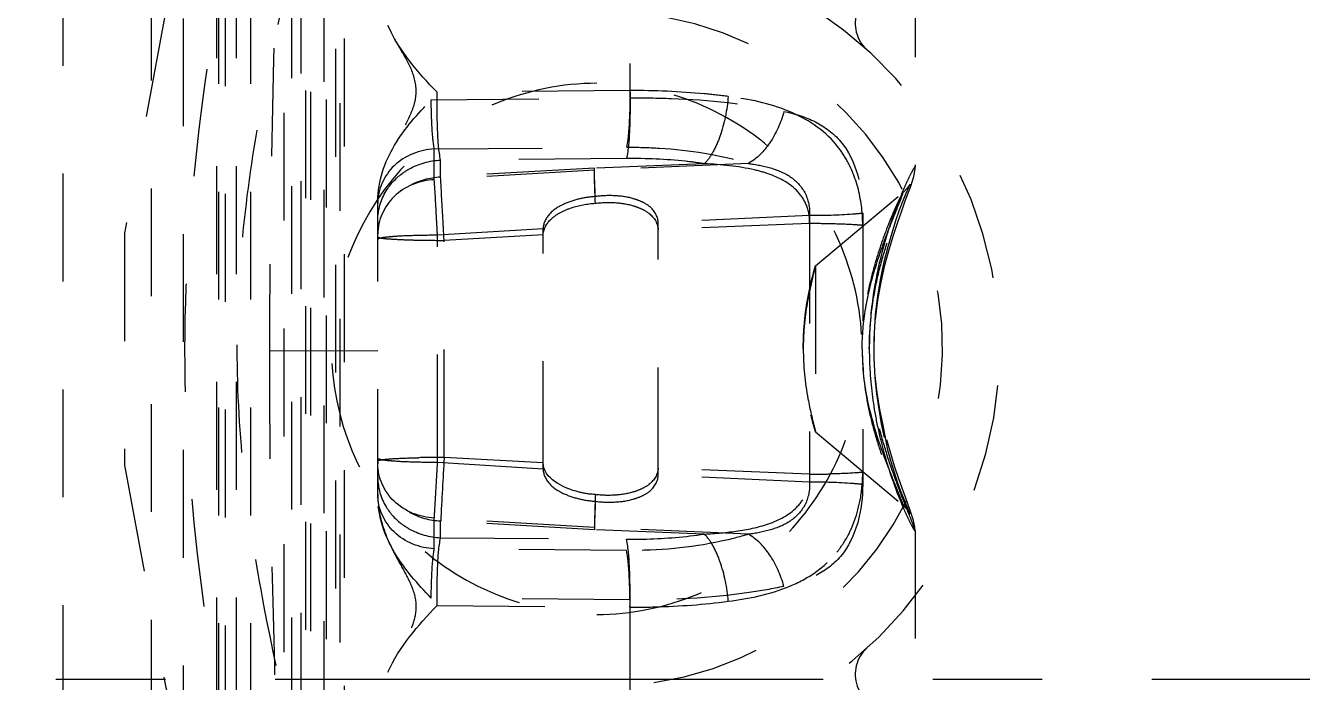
# Model space of a CAD drawing. Header units: millimetres. Extents: x 1147 to 12155, y -6137 to -4403.
# Drawn here: x 3290.88 to 3310.24, y -5263.82 to -5253.88 of the extents above; entities that cross this region are included whole.
import ezdxf

# ---------------------------------------------------------------- set-up
doc = ezdxf.new("R2010")
doc.units = ezdxf.units.MM
doc.header["$LTSCALE"] = 16.335
doc.linetypes.add('CENTER', pattern=[0.6, 0.375, -0.075, 0.075, -0.075])
doc.linetypes.add('HIDDEN', pattern=[0.2, 0.1, -0.1])
doc.layers.get('0').update_dxf_attribs({"linetype": 'CONTINUOUS'})
doc.layers.add('DEFAULT_2', color=8, linetype='HIDDEN')

msp = doc.modelspace()

# ---------------------------------------------------------------- linework, layer by layer
at = {"color": 1, "linetype": 'CENTER', "ltscale": 1.355911}
msp.add_line((3268.086, -5263.772), (3377.086, -5263.772), dxfattribs=at)
at = {"layer": 'DEFAULT_2', "color": 8, "linetype": 'HIDDEN'}
for p, q in [((3293.277, -5402.415), (3293.277, -5115.128)), ((3295.718, -5399.454), (3295.718, -5118.089)), ((3295.207, -5396.995), (3295.207, -5120.548)), ((3294.799, -5121.249), (3294.799, -5396.294)), ((3292.79, -5388.654), (3292.79, -5127.217)), ((3295.437, -5127.584), (3295.437, -5389.959)), ((3294.918, -5388.619), (3294.918, -5128.948)), ((3295.401, -5128.948), (3295.401, -5388.595)), ((3291.451, -5388.431), (3291.451, -5129.112)), ((3300.043, -5169.51), (3300.043, -5254.971)), ((3304.365, -5174.31), (3304.365, -5256.018)), ((3295.58, -5228.094), (3295.58, -5289.449)), ((3295.649, -5289.352), (3295.649, -5228.191)), ((3295.129, -5289.16), (3295.129, -5228.383)), ((3293.814, -5287.428), (3293.814, -5230.115)), ((3294.299, -5287.428), (3294.299, -5230.115)), ((3293.777, -5246.203), (3293.777, -5271.34)), ((3294.074, -5246.203), (3294.074, -5271.34)), ((3293.912, -5264.592), (3293.912, -5252.967)), ((3295.053, -5252.967), (3295.053, -5264.592)), ((3300.043, -5254.86), (3297.121, -5254.886)), ((3297.031, -5254.999), (3300.043, -5254.971)), ((3297.078, -5255.744), (3299.991, -5255.718)), ((3297.078, -5256.21), (3297.078, -5255.744)), ((3299.991, -5255.889), (3297.174, -5255.912)), ((3297.174, -5256.166), (3297.174, -5255.912)), ((3299.504, -5256.065), (3297.078, -5256.21)), ((3299.504, -5256.034), (3297.174, -5256.166)), ((3301.838, -5255.964), (3299.504, -5256.065)), ((3301.17, -5255.967), (3299.504, -5256.034)), ((3302.857, -5257.515), (3304.184, -5256.402)), ((3304.245, -5256.34), (3304.184, -5256.401)), ((3304.184, -5256.401), (3304.184, -5256.402)), ((3296.221, -5261.017), (3296.221, -5256.526)), ((3302.766, -5256.754), (3300.469, -5256.857)), ((3300.469, -5260.686), (3300.469, -5256.857)), ((3302.766, -5256.874), (3300.469, -5256.964)), ((3302.766, -5256.754), (3302.766, -5260.789)), ((3303.571, -5256.718), (3303.571, -5260.825)), ((3298.728, -5256.951), (3297.126, -5257.051)), ((3297.126, -5260.492), (3297.126, -5257.051)), ((3298.728, -5257.046), (3297.226, -5257.129)), ((3298.728, -5260.592), (3298.728, -5256.951)), ((3297.226, -5260.415), (3297.226, -5257.129)), ((3302.856, -5257.516), (3302.856, -5257.516)), ((3302.857, -5257.515), (3302.857, -5260.028)), ((3303.743, -5258.772), (3303.748, -5258.548)), ((3303.743, -5258.772), (3303.745, -5258.627)), ((3296.221, -5258.803), (3294.58, -5258.805)), ((3303.746, -5258.958), (3303.743, -5258.772)), ((3302.856, -5260.027), (3302.856, -5260.027)), ((3302.857, -5260.028), (3304.184, -5261.142)), ((3298.728, -5260.592), (3297.126, -5260.492)), ((3298.728, -5260.497), (3297.226, -5260.415)), ((3302.766, -5260.669), (3300.469, -5260.579)), ((3302.766, -5260.789), (3300.469, -5260.686)), ((3304.184, -5261.142), (3304.184, -5261.142)), ((3297.078, -5261.799), (3297.078, -5261.333)), ((3299.504, -5261.478), (3297.078, -5261.333)), ((3297.174, -5261.631), (3297.174, -5261.377)), ((3299.504, -5261.509), (3297.174, -5261.377)), ((3301.838, -5261.579), (3299.504, -5261.478)), ((3301.17, -5261.576), (3299.504, -5261.509)), ((3304.365, -5261.525), (3304.365, -5343.234)), ((3297.174, -5261.631), (3299.991, -5261.654)), ((3299.991, -5261.824), (3297.078, -5261.799)), ((3300.043, -5262.572), (3297.031, -5262.544)), ((3297.121, -5262.658), (3300.043, -5262.683)), ((3300.043, -5262.572), (3300.043, -5348.033))]:
    msp.add_line(p, q, dxfattribs=at)
for points in [[(3293.845, -5250.559), (3293.007, -5253.647), (3292.383, -5257.019), (3292.384, -5260.531), (3293.009, -5263.901), (3293.846, -5266.987)], [(3304.298, -5256.306), (3304.325, -5256.229), (3304.346, -5256.162), (3304.364, -5256.052), (3304.365, -5256.018)], [(3303.745, -5258.627), (3303.767, -5258.251), (3303.801, -5257.968), (3303.846, -5257.701), (3303.898, -5257.452), (3303.955, -5257.223), (3304.015, -5257.014), (3304.075, -5256.828), (3304.131, -5256.665), (3304.183, -5256.526), (3304.228, -5256.414), (3304.264, -5256.332), (3304.286, -5256.284), (3304.288, -5256.28)], [(3303.764, -5258.325), (3303.8, -5258.036), (3303.85, -5257.762), (3303.908, -5257.506), (3303.972, -5257.268), (3304.038, -5257.05), (3304.102, -5256.854), (3304.163, -5256.68), (3304.216, -5256.53), (3304.298, -5256.306)], [(3304.288, -5256.28), (3304.288, -5256.278), (3304.245, -5256.34)], [(3303.903, -5260.113), (3303.858, -5259.906), (3303.818, -5259.685), (3303.785, -5259.453), (3303.76, -5259.21), (3303.745, -5258.901)], [(3303.951, -5260.305), (3303.881, -5259.926), (3303.832, -5259.688), (3303.79, -5259.437), (3303.76, -5259.174)], [(3304.218, -5261.017), (3304.168, -5260.879), (3304.114, -5260.722), (3304.055, -5260.548), (3303.996, -5260.356), (3303.937, -5260.149)], [(3304.29, -5261.267), (3304.289, -5261.265), (3304.276, -5261.239), (3304.254, -5261.189), (3304.224, -5261.118), (3304.187, -5261.027), (3304.146, -5260.917), (3304.1, -5260.789), (3304.051, -5260.644), (3304.001, -5260.483), (3303.951, -5260.305)], [(3304.184, -5261.142), (3304.243, -5261.201), (3304.287, -5261.262), (3304.29, -5261.267)], [(3304.365, -5261.525), (3304.363, -5261.472), (3304.343, -5261.372), (3304.323, -5261.309), (3304.296, -5261.232), (3304.218, -5261.017)]]:
    msp.add_lwpolyline(points, dxfattribs=at)
for centre, radius, start, end in [((3299.539, -5258.772), 6.108, 278.1796, 83.3906), ((3303.991, -5253.844), 0.533, 92.9663, 227.9322), ((3299.679, -5258.772), 5.103, 278.1779, 79.94), ((3301.95, -5256.685), 1.58, 30.3176, 39.791), ((3310.275, -5258.977), 6.625, 157.2282, 162.6172), ((3302.731, -5273.161), 16.287, 89.5287, 89.8776), ((3302.744, -5272.006), 15.132, 88.7328, 89.5404), ((3297.218, -5239.437), 17.691, 268.7941, 270.0265), ((3307.148, -5258.77), 3.584, 180.0285, 185.6722), ((3297.218, -5278.089), 17.674, 89.973, 91.2123), ((3445.668, -5269.012), 148.69, 176.68544, 177.05696), ((3302.732, -5244.393), 16.276, 270.1214, 270.4699), ((3302.744, -5245.546), 15.123, 270.4581, 271.2669), ((3301.306, -5260.643), 2.265, 349.9166, 0.0328), ((3303.991, -5263.699), 0.533, 132.0678, 267.0337)]:
    msp.add_arc(centre, radius, start, end, dxfattribs=at)
for points, knots in [([(3296.6, -5273.156), (3296.601, -5272.626), (3296.507, -5271.532), (3296.21, -5269.87), (3295.828, -5268.138), (3295.199, -5265.738), (3294.575, -5263.275), (3294.168, -5260.728), (3294.052, -5258.772), (3294.168, -5256.815), (3294.575, -5254.268), (3295.199, -5251.805), (3295.828, -5249.405), (3296.21, -5247.673), (3296.507, -5246.011), (3296.601, -5244.917), (3296.6, -5244.387)], [0, 0, 0, 0, 0.054271, 0.112173, 0.172946, 0.235987, 0.366489, 0.433065, 0.5, 0.566935, 0.633512, 0.764013, 0.827053, 0.887827, 0.945729, 1, 1, 1, 1]), ([(3294.741, -5250.954), (3294.705, -5252.259), (3294.618, -5254.875), (3294.58, -5257.493), (3294.579, -5258.805)], [0, 0, 0, 0, 0.498803, 1, 1, 1, 1]), ([(3294.147, -5251.31), (3293.943, -5252.528), (3293.513, -5254.998), (3293.181, -5258.778), (3293.515, -5262.557), (3293.945, -5265.026), (3294.149, -5266.244)], [0, 0, 0, 0, 0.246239, 0.500023, 0.753791, 1, 1, 1, 1]), ([(3296.375, -5253.875), (3296.424, -5253.986), (3296.537, -5254.2), (3296.732, -5254.506), (3296.813, -5254.806), (3296.783, -5255.049), (3296.696, -5255.277), (3296.543, -5255.54), (3296.315, -5255.966), (3296.221, -5256.329), (3296.221, -5256.57)], [0, 0, 0, 0, 0.125061, 0.249946, 0.374296, 0.436787, 0.499587, 0.625515, 0.750585, 1, 1, 1, 1]), ([(3299.539, -5254.75), (3299.018, -5254.748), (3297.967, -5254.968), (3296.194, -5256.119), (3295.067, -5258.771), (3296.194, -5261.424), (3297.967, -5262.575), (3299.018, -5262.795), (3299.539, -5262.794)], [0, 0, 0, 0, 0.125606, 0.251535, 0.499987, 0.74846, 0.874392, 1, 1, 1, 1]), ([(3299.539, -5262.794), (3300.059, -5262.794), (3301.11, -5262.577), (3302.453, -5261.699), (3303.341, -5260.353), (3303.671, -5258.772), (3303.342, -5257.19), (3302.453, -5255.844), (3301.11, -5254.966), (3300.059, -5254.749), (3299.539, -5254.75)], [0, 0, 0, 0, 0.124427, 0.249171, 0.374405, 0.499995, 0.625589, 0.750828, 0.875573, 1, 1, 1, 1]), ([(3297.174, -5255.912), (3297.144, -5255.775), (3297.123, -5255.431), (3297.117, -5255.088), (3297.121, -5254.886)], [0, 0, 0, 0, 0.408653, 1, 1, 1, 1]), ([(3300.043, -5254.86), (3300.048, -5255.063), (3300.042, -5255.406), (3300.021, -5255.751), (3299.991, -5255.889)], [0, 0, 0, 0, 0.588375, 1, 1, 1, 1]), ([(3301.532, -5254.949), (3301.413, -5254.934), (3300.919, -5254.879), (3300.421, -5254.859), (3300.043, -5254.86)], [0, 0, 0, 0, 0.241689, 1, 1, 1, 1]), ([(3300.043, -5254.971), (3300.253, -5254.969), (3301.034, -5254.979), (3301.817, -5255.058), (3302.377, -5255.175)], [0, 0, 0, 0, 0.268401, 1, 1, 1, 1]), ([(3301.532, -5254.949), (3301.516, -5255.154), (3301.458, -5255.448), (3301.313, -5255.784), (3301.221, -5255.918), (3301.17, -5255.967)], [0, 0, 0, 0, 0.562776, 0.806078, 1, 1, 1, 1]), ([(3303.165, -5255.673), (3302.977, -5255.449), (3302.443, -5255.106), (3301.843, -5254.99), (3301.532, -5254.949)], [0, 0, 0, 0, 0.482308, 1, 1, 1, 1]), ([(3296.221, -5256.526), (3296.221, -5256.234), (3296.431, -5255.648), (3296.827, -5255.211), (3297.031, -5254.999)], [0, 0, 0, 0, 0.497847, 1, 1, 1, 1]), ([(3297.078, -5255.744), (3297.059, -5255.645), (3297.04, -5255.395), (3297.032, -5255.147), (3297.031, -5254.999)], [0, 0, 0, 0, 0.405664, 1, 1, 1, 1]), ([(3300.043, -5254.971), (3300.042, -5255.119), (3300.033, -5255.368), (3300.012, -5255.618), (3299.991, -5255.718)], [0, 0, 0, 0, 0.591811, 1, 1, 1, 1]), ([(3302.377, -5255.175), (3302.331, -5255.344), (3302.2, -5255.646), (3301.968, -5255.892), (3301.838, -5255.964)], [0, 0, 0, 0, 0.540374, 1, 1, 1, 1]), ([(3302.377, -5255.175), (3302.54, -5255.209), (3302.859, -5255.304), (3303.442, -5255.742), (3303.571, -5256.338), (3303.571, -5256.718)], [0, 0, 0, 0, 0.23658, 0.463122, 1, 1, 1, 1]), ([(3297.078, -5255.744), (3296.859, -5255.754), (3296.42, -5255.92), (3296.221, -5256.357), (3296.221, -5256.563)], [0, 0, 0, 0, 0.516939, 1, 1, 1, 1]), ([(3299.991, -5255.718), (3300.158, -5255.717), (3300.78, -5255.733), (3301.403, -5255.831), (3301.838, -5255.964)], [0, 0, 0, 0, 0.268855, 1, 1, 1, 1]), ([(3301.17, -5255.967), (3301.075, -5255.953), (3300.684, -5255.904), (3300.29, -5255.887), (3299.991, -5255.889)], [0, 0, 0, 0, 0.241832, 1, 1, 1, 1]), ([(3296.347, -5256.38), (3296.409, -5256.278), (3296.523, -5256.157), (3296.658, -5256.069), (3296.693, -5256.049)], [0, 0, 0, 0, 0.744239, 1, 1, 1, 1]), ([(3299.519, -5256.566), (3299.517, -5256.51), (3299.51, -5256.333), (3299.504, -5256.156), (3299.504, -5256.034)], [0, 0, 0, 0, 0.312818, 1, 1, 1, 1]), ([(3299.518, -5256.464), (3299.517, -5256.422), (3299.511, -5256.29), (3299.506, -5256.157), (3299.504, -5256.065)], [0, 0, 0, 0, 0.309569, 1, 1, 1, 1]), ([(3302.169, -5256.132), (3302.091, -5256.103), (3301.764, -5256.011), (3301.425, -5255.98), (3301.17, -5255.967)], [0, 0, 0, 0, 0.245154, 1, 1, 1, 1]), ([(3301.838, -5255.964), (3301.951, -5255.979), (3302.17, -5256.019), (3302.483, -5256.144), (3302.727, -5256.398), (3302.771, -5256.635), (3302.766, -5256.754)], [0, 0, 0, 0, 0.252033, 0.494316, 0.736036, 1, 1, 1, 1]), ([(3302.766, -5256.874), (3302.77, -5256.785), (3302.742, -5256.606), (3302.556, -5256.313), (3302.323, -5256.188), (3302.169, -5256.132)], [0, 0, 0, 0, 0.263085, 0.515285, 1, 1, 1, 1]), ([(3303.671, -5258.772), (3303.671, -5258.439), (3303.727, -5257.95), (3303.883, -5257.339), (3304.014, -5256.937), (3304.142, -5256.594), (3304.241, -5256.349), (3304.303, -5256.193), (3304.336, -5256.111), (3304.355, -5256.056), (3304.365, -5256.028), (3304.365, -5256.018)], [0, 0, 0, 0, 0.349043, 0.512163, 0.66168, 0.79237, 0.897484, 0.937962, 0.969045, 0.989896, 1, 1, 1, 1]), ([(3304.365, -5256.018), (3304.365, -5256.012), (3304.341, -5256.04), (3304.333, -5256.06), (3304.291, -5256.133), (3304.239, -5256.246), (3304.192, -5256.352), (3304.166, -5256.412)], [0, 0, 0, 0, 0.041824, 0.118377, 0.231014, 0.556513, 1, 1, 1, 1]), ([(3297.078, -5256.21), (3296.859, -5256.22), (3296.42, -5256.386), (3296.221, -5256.823), (3296.221, -5257.029)], [0, 0, 0, 0, 0.516939, 1, 1, 1, 1]), ([(3297.126, -5257.051), (3297.121, -5256.964), (3297.106, -5256.683), (3297.09, -5256.403), (3297.078, -5256.21)], [0, 0, 0, 0, 0.310611, 1, 1, 1, 1]), ([(3297.226, -5257.129), (3297.221, -5257.03), (3297.203, -5256.709), (3297.185, -5256.388), (3297.174, -5256.166)], [0, 0, 0, 0, 0.306833, 1, 1, 1, 1]), ([(3303.571, -5256.902), (3303.571, -5256.837), (3303.56, -5256.585), (3303.508, -5256.333), (3303.442, -5256.157)], [0, 0, 0, 0, 0.256116, 1, 1, 1, 1]), ([(3299.518, -5256.464), (3299.434, -5256.47), (3299.267, -5256.495), (3299.029, -5256.575), (3298.814, -5256.706), (3298.728, -5256.869), (3298.728, -5256.951)], [0, 0, 0, 0, 0.25326, 0.504425, 0.752725, 1, 1, 1, 1]), ([(3300.469, -5256.857), (3300.469, -5256.765), (3300.382, -5256.627), (3300.22, -5256.539), (3300.041, -5256.475), (3299.804, -5256.444), (3299.613, -5256.452), (3299.518, -5256.464)], [0, 0, 0, 0, 0.244649, 0.368944, 0.493684, 0.74567, 1, 1, 1, 1]), ([(3304.184, -5256.402), (3304.177, -5256.407), (3304.165, -5256.433), (3304.138, -5256.48), (3304.103, -5256.555), (3304.038, -5256.695), (3303.947, -5256.914), (3303.836, -5257.217), (3303.729, -5257.565), (3303.606, -5258.083), (3303.563, -5258.494), (3303.563, -5258.772)], [0, 0, 0, 0, 0.010342, 0.033107, 0.067021, 0.110566, 0.22076, 0.353883, 0.502933, 0.66291, 1, 1, 1, 1]), ([(3303.652, -5257.969), (3303.694, -5257.771), (3303.776, -5257.485), (3303.902, -5257.128), (3303.993, -5256.891), (3304.069, -5256.703), (3304.141, -5256.527), (3304.159, -5256.48), (3304.191, -5256.396), (3304.184, -5256.401)], [0, 0, 0, 0, 0.366605, 0.53531, 0.688549, 0.819959, 0.921255, 0.983401, 1, 1, 1, 1]), ([(3298.728, -5257.046), (3298.728, -5256.964), (3298.808, -5256.823), (3298.978, -5256.706), (3299.208, -5256.607), (3299.395, -5256.574), (3299.519, -5256.566)], [0, 0, 0, 0, 0.248037, 0.435631, 0.623449, 1, 1, 1, 1]), ([(3299.519, -5256.566), (3299.613, -5256.554), (3299.802, -5256.547), (3300.037, -5256.581), (3300.215, -5256.646), (3300.378, -5256.734), (3300.469, -5256.871), (3300.469, -5256.964)], [0, 0, 0, 0, 0.252048, 0.502633, 0.627495, 0.752237, 1, 1, 1, 1]), ([(3303.571, -5256.718), (3303.52, -5256.724), (3303.252, -5256.748), (3302.983, -5256.754), (3302.766, -5256.754)], [0, 0, 0, 0, 0.192308, 1, 1, 1, 1]), ([(3303.571, -5256.902), (3303.538, -5256.899), (3303.374, -5256.886), (3303.21, -5256.881), (3303.078, -5256.878)], [0, 0, 0, 0, 0.199358, 1, 1, 1, 1]), ([(3297.126, -5257.051), (3297.01, -5257.051), (3296.797, -5257.054), (3296.545, -5257.064), (3296.384, -5257.077), (3296.297, -5257.087), (3296.253, -5257.097), (3296.221, -5257.106), (3296.221, -5257.113)], [0, 0, 0, 0, 0.379481, 0.702503, 0.826357, 0.918662, 0.976577, 1, 1, 1, 1]), ([(3296.221, -5257.076), (3296.221, -5257.08), (3296.241, -5257.086), (3296.269, -5257.093), (3296.325, -5257.1), (3296.433, -5257.109), (3296.61, -5257.118), (3296.761, -5257.123), (3296.846, -5257.125)], [0, 0, 0, 0, 0.021382, 0.074618, 0.160597, 0.277905, 0.595234, 1, 1, 1, 1]), ([(3303.953, -5256.997), (3303.934, -5257.055), (3303.861, -5257.302), (3303.801, -5257.554), (3303.766, -5257.748)], [0, 0, 0, 0, 0.23506, 1, 1, 1, 1]), ([(3302.67, -5258.772), (3302.67, -5258.638), (3302.69, -5258.223), (3302.766, -5257.812), (3302.847, -5257.544)], [0, 0, 0, 0, 0.322775, 1, 1, 1, 1]), ([(3302.857, -5257.516), (3302.857, -5257.535), (3302.829, -5257.603), (3302.801, -5257.746), (3302.749, -5257.958), (3302.722, -5258.122), (3302.709, -5258.212)], [0, 0, 0, 0, 0.083243, 0.301222, 0.61724, 1, 1, 1, 1]), ([(3302.847, -5257.544), (3302.849, -5257.54), (3302.852, -5257.531), (3302.852, -5257.519), (3302.857, -5257.515)], [0, 0, 0, 0, 0.42381, 1, 1, 1, 1]), ([(3303.766, -5257.748), (3303.75, -5257.83), (3303.695, -5258.168), (3303.671, -5258.512), (3303.671, -5258.772)], [0, 0, 0, 0, 0.243378, 1, 1, 1, 1]), ([(3303.563, -5258.772), (3303.563, -5258.569), (3303.587, -5258.299), (3303.638, -5258.034), (3303.652, -5257.969)], [0, 0, 0, 0, 0.753271, 1, 1, 1, 1]), ([(3302.709, -5258.212), (3302.703, -5258.256), (3302.68, -5258.442), (3302.67, -5258.63), (3302.67, -5258.772)], [0, 0, 0, 0, 0.241706, 1, 1, 1, 1]), ([(3294.579, -5258.805), (3294.577, -5259.494), (3294.599, -5262.24), (3294.7, -5264.986), (3294.753, -5267.043)], [0, 0, 0, 0, 0.250818, 1, 1, 1, 1]), ([(3302.67, -5258.772), (3302.67, -5259.025), (3302.71, -5259.44), (3302.809, -5259.841), (3302.849, -5259.996)], [0, 0, 0, 0, 0.613759, 1, 1, 1, 1]), ([(3303.563, -5258.772), (3303.563, -5259.049), (3303.606, -5259.46), (3303.729, -5259.978), (3303.836, -5260.326), (3303.947, -5260.63), (3304.038, -5260.848), (3304.103, -5260.988), (3304.138, -5261.063), (3304.165, -5261.11), (3304.177, -5261.136), (3304.184, -5261.142)], [0, 0, 0, 0, 0.337116, 0.497097, 0.646153, 0.779279, 0.889462, 0.932994, 0.966896, 0.989658, 1, 1, 1, 1]), ([(3304.365, -5261.525), (3304.365, -5261.515), (3304.355, -5261.487), (3304.336, -5261.432), (3304.303, -5261.35), (3304.241, -5261.193), (3304.142, -5260.949), (3304.014, -5260.605), (3303.883, -5260.204), (3303.727, -5259.593), (3303.671, -5259.104), (3303.671, -5258.772)], [0, 0, 0, 0, 0.010107, 0.030969, 0.06207, 0.102566, 0.20771, 0.33841, 0.48793, 0.651053, 1, 1, 1, 1]), ([(3303.671, -5258.772), (3303.671, -5258.858), (3303.679, -5259.197), (3303.718, -5259.535), (3303.763, -5259.783)], [0, 0, 0, 0, 0.254722, 1, 1, 1, 1]), ([(3304.057, -5260.809), (3304.021, -5260.72), (3303.851, -5260.295), (3303.707, -5259.858), (3303.637, -5259.503)], [0, 0, 0, 0, 0.210342, 1, 1, 1, 1]), ([(3302.848, -5260.001), (3302.844, -5259.989), (3302.822, -5259.913), (3302.802, -5259.837), (3302.787, -5259.773)], [0, 0, 0, 0, 0.162812, 1, 1, 1, 1]), ([(3303.763, -5259.783), (3303.788, -5259.916), (3303.887, -5260.375), (3304.037, -5260.822), (3304.166, -5261.129)], [0, 0, 0, 0, 0.28858, 1, 1, 1, 1]), ([(3302.857, -5260.028), (3302.856, -5260.027), (3302.854, -5260.017), (3302.85, -5260.009), (3302.848, -5260.001)], [0, 0, 0, 0, 0.076154, 1, 1, 1, 1]), ([(3302.849, -5259.996), (3302.85, -5260), (3302.853, -5260.011), (3302.857, -5260.021), (3302.857, -5260.027)], [0, 0, 0, 0, 0.409673, 1, 1, 1, 1]), ([(3296.221, -5260.467), (3296.221, -5260.463), (3296.241, -5260.457), (3296.269, -5260.45), (3296.325, -5260.444), (3296.432, -5260.434), (3296.609, -5260.425), (3296.759, -5260.42), (3296.844, -5260.419)], [0, 0, 0, 0, 0.021389, 0.074614, 0.160558, 0.277817, 0.595109, 1, 1, 1, 1]), ([(3297.126, -5260.492), (3297.01, -5260.492), (3296.797, -5260.489), (3296.545, -5260.479), (3296.384, -5260.466), (3296.297, -5260.456), (3296.253, -5260.446), (3296.221, -5260.437), (3296.221, -5260.43)], [0, 0, 0, 0, 0.379481, 0.702503, 0.826358, 0.918662, 0.976577, 1, 1, 1, 1]), ([(3297.078, -5261.333), (3296.859, -5261.323), (3296.42, -5261.157), (3296.221, -5260.72), (3296.221, -5260.514)], [0, 0, 0, 0, 0.516927, 1, 1, 1, 1]), ([(3297.078, -5261.333), (3297.081, -5261.285), (3297.098, -5261.005), (3297.113, -5260.725), (3297.126, -5260.492)], [0, 0, 0, 0, 0.170778, 1, 1, 1, 1]), ([(3299.519, -5260.977), (3299.436, -5260.972), (3299.138, -5260.934), (3298.728, -5260.731), (3298.728, -5260.497)], [0, 0, 0, 0, 0.262574, 1, 1, 1, 1]), ([(3300.469, -5260.579), (3300.469, -5260.672), (3300.378, -5260.808), (3300.215, -5260.897), (3300.038, -5260.962), (3299.803, -5260.996), (3299.613, -5260.989), (3299.519, -5260.977)], [0, 0, 0, 0, 0.246734, 0.371916, 0.496883, 0.747709, 1, 1, 1, 1]), ([(3298.728, -5260.592), (3298.728, -5260.674), (3298.814, -5260.836), (3299.029, -5260.968), (3299.267, -5261.048), (3299.434, -5261.073), (3299.518, -5261.079)], [0, 0, 0, 0, 0.247118, 0.495415, 0.746612, 1, 1, 1, 1]), ([(3299.518, -5261.079), (3299.613, -5261.091), (3299.804, -5261.099), (3300.041, -5261.068), (3300.22, -5261.004), (3300.382, -5260.916), (3300.469, -5260.778), (3300.469, -5260.686)], [0, 0, 0, 0, 0.254329, 0.506312, 0.63105, 0.755344, 1, 1, 1, 1]), ([(3301.17, -5261.576), (3301.342, -5261.567), (3301.682, -5261.538), (3302.175, -5261.435), (3302.558, -5261.228), (3302.743, -5260.935), (3302.77, -5260.758), (3302.766, -5260.669)], [0, 0, 0, 0, 0.254298, 0.501764, 0.743238, 0.868928, 1, 1, 1, 1]), ([(3303.571, -5260.641), (3303.538, -5260.644), (3303.374, -5260.657), (3303.21, -5260.662), (3303.078, -5260.665)], [0, 0, 0, 0, 0.199359, 1, 1, 1, 1]), ([(3302.766, -5260.789), (3302.771, -5260.907), (3302.727, -5261.145), (3302.483, -5261.399), (3302.17, -5261.524), (3301.95, -5261.564), (3301.838, -5261.579)], [0, 0, 0, 0, 0.26349, 0.505326, 0.74778, 1, 1, 1, 1]), ([(3303.571, -5260.825), (3303.571, -5261.205), (3303.442, -5261.801), (3302.859, -5262.239), (3302.54, -5262.334), (3302.376, -5262.368)], [0, 0, 0, 0, 0.536545, 0.763237, 1, 1, 1, 1]), ([(3303.571, -5260.825), (3303.52, -5260.819), (3303.252, -5260.795), (3302.983, -5260.789), (3302.766, -5260.789)], [0, 0, 0, 0, 0.192307, 1, 1, 1, 1]), ([(3304.184, -5261.142), (3304.188, -5261.145), (3304.172, -5261.089), (3304.156, -5261.059), (3304.109, -5260.935), (3304.076, -5260.857), (3304.057, -5260.809)], [0, 0, 0, 0, 0.047275, 0.239751, 0.564771, 1, 1, 1, 1]), ([(3297.078, -5261.799), (3296.859, -5261.788), (3296.42, -5261.622), (3296.221, -5261.185), (3296.221, -5260.98)], [0, 0, 0, 0, 0.516927, 1, 1, 1, 1]), ([(3297.031, -5262.544), (3296.827, -5262.332), (3296.431, -5261.895), (3296.221, -5261.309), (3296.221, -5261.017)], [0, 0, 0, 0, 0.502154, 1, 1, 1, 1]), ([(3296.347, -5261.163), (3296.409, -5261.265), (3296.523, -5261.387), (3296.658, -5261.474), (3296.693, -5261.494)], [0, 0, 0, 0, 0.744236, 1, 1, 1, 1]), ([(3299.519, -5260.977), (3299.517, -5261.033), (3299.51, -5261.21), (3299.505, -5261.387), (3299.504, -5261.509)], [0, 0, 0, 0, 0.312796, 1, 1, 1, 1]), ([(3299.518, -5261.079), (3299.517, -5261.12), (3299.511, -5261.253), (3299.506, -5261.386), (3299.504, -5261.478)], [0, 0, 0, 0, 0.309593, 1, 1, 1, 1]), ([(3303.181, -5261.85), (3303.225, -5261.795), (3303.396, -5261.552), (3303.496, -5261.263), (3303.536, -5261.039)], [0, 0, 0, 0, 0.23528, 1, 1, 1, 1]), ([(3304.166, -5261.129), (3304.191, -5261.19), (3304.239, -5261.296), (3304.291, -5261.41), (3304.333, -5261.483), (3304.341, -5261.503), (3304.365, -5261.531), (3304.365, -5261.525)], [0, 0, 0, 0, 0.443773, 0.769381, 0.882013, 0.958493, 1, 1, 1, 1]), ([(3296.304, -5261.478), (3296.365, -5261.668), (3296.506, -5261.935), (3296.702, -5262.282), (3296.814, -5262.565), (3296.79, -5262.873), (3296.663, -5263.145), (3296.507, -5263.399), (3296.415, -5263.577), (3296.375, -5263.668)], [0, 0, 0, 0, 0.249885, 0.375622, 0.501141, 0.625669, 0.750003, 0.874944, 1, 1, 1, 1]), ([(3297.121, -5262.658), (3297.117, -5262.455), (3297.123, -5262.113), (3297.144, -5261.768), (3297.174, -5261.631)], [0, 0, 0, 0, 0.591129, 1, 1, 1, 1]), ([(3299.991, -5261.654), (3300.092, -5261.655), (3300.486, -5261.651), (3300.881, -5261.619), (3301.17, -5261.576)], [0, 0, 0, 0, 0.256948, 1, 1, 1, 1]), ([(3301.838, -5261.579), (3301.702, -5261.62), (3301.098, -5261.775), (3300.471, -5261.829), (3299.991, -5261.824)], [0, 0, 0, 0, 0.228106, 1, 1, 1, 1]), ([(3300.043, -5262.683), (3300.048, -5262.481), (3300.042, -5262.138), (3300.021, -5261.792), (3299.991, -5261.654)], [0, 0, 0, 0, 0.588348, 1, 1, 1, 1]), ([(3301.533, -5262.594), (3301.517, -5262.389), (3301.459, -5262.095), (3301.314, -5261.759), (3301.221, -5261.625), (3301.17, -5261.576)], [0, 0, 0, 0, 0.562736, 0.806045, 1, 1, 1, 1]), ([(3302.376, -5262.368), (3302.331, -5262.199), (3302.199, -5261.897), (3301.968, -5261.651), (3301.838, -5261.579)], [0, 0, 0, 0, 0.540405, 1, 1, 1, 1]), ([(3297.031, -5262.544), (3297.032, -5262.396), (3297.04, -5262.147), (3297.059, -5261.898), (3297.078, -5261.799)], [0, 0, 0, 0, 0.594452, 1, 1, 1, 1]), ([(3300.043, -5262.572), (3300.042, -5262.424), (3300.033, -5262.174), (3300.012, -5261.924), (3299.991, -5261.824)], [0, 0, 0, 0, 0.59184, 1, 1, 1, 1]), ([(3301.533, -5262.594), (3301.848, -5262.553), (3302.313, -5262.458), (3302.864, -5262.171), (3303.087, -5261.966), (3303.181, -5261.85)], [0, 0, 0, 0, 0.515478, 0.757703, 1, 1, 1, 1]), ([(3302.376, -5262.368), (3302.202, -5262.405), (3301.431, -5262.538), (3300.647, -5262.578), (3300.043, -5262.572)], [0, 0, 0, 0, 0.227807, 1, 1, 1, 1]), ([(3300.043, -5262.683), (3300.171, -5262.683), (3300.669, -5262.678), (3301.166, -5262.641), (3301.533, -5262.594)], [0, 0, 0, 0, 0.257006, 1, 1, 1, 1]), ([(3296.6, -5269.401), (3296.6, -5268.929), (3296.567, -5267.016), (3296.448, -5265.107), (3296.375, -5263.668)], [0, 0, 0, 0, 0.246645, 1, 1, 1, 1])]:
    msp.add_open_spline(points, degree=3, knots=knots, dxfattribs=at)
for points in [[(3297.121, -5254.886), (3296.829, -5254.586), (3296.544, -5254.258), (3296.375, -5253.875)], [(3296.693, -5256.049), (3296.838, -5255.967), (3297.007, -5255.92), (3297.174, -5255.912)], [(3303.442, -5256.157), (3303.407, -5256.064), (3303.365, -5255.973), (3303.314, -5255.887)], [(3296.698, -5256.3), (3296.842, -5256.22), (3297.009, -5256.174), (3297.174, -5256.166)], [(3296.221, -5256.822), (3296.221, -5256.669), (3296.267, -5256.511), (3296.347, -5256.38)], [(3296.221, -5257.076), (3296.221, -5257.06), (3296.221, -5257.045), (3296.222, -5257.029)], [(3303.637, -5259.503), (3303.613, -5259.378), (3303.594, -5259.251), (3303.581, -5259.124)], [(3296.221, -5260.467), (3296.221, -5260.483), (3296.221, -5260.498), (3296.222, -5260.514)], [(3296.221, -5260.721), (3296.221, -5260.875), (3296.267, -5261.032), (3296.347, -5261.163)], [(3296.221, -5260.973), (3296.221, -5261.144), (3296.251, -5261.316), (3296.304, -5261.478)], [(3296.698, -5261.243), (3296.842, -5261.323), (3297.009, -5261.37), (3297.174, -5261.377)], [(3296.693, -5261.494), (3296.838, -5261.576), (3297.007, -5261.624), (3297.174, -5261.631)], [(3296.375, -5263.668), (3296.544, -5263.285), (3296.829, -5262.957), (3297.121, -5262.658)]]:
    msp.add_open_spline(points, degree=3, dxfattribs=at)

doc.saveas('drawing.dxf')
